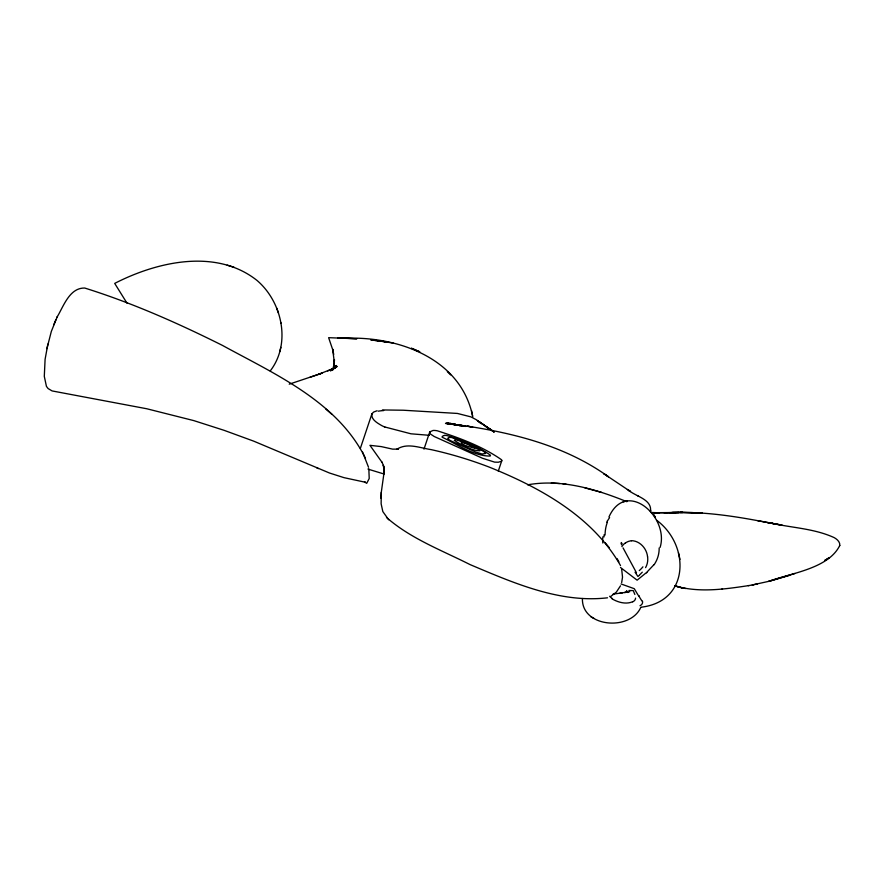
<?xml version="1.0" encoding="UTF-8"?>
<svg xmlns="http://www.w3.org/2000/svg" width="884" height="884" viewBox="0 0 884 884"><rect width="100%" height="100%" fill="white"/><g stroke="black" fill="none" stroke-linecap="round" stroke-linejoin="round"><path stroke-width="1.33" d="M621.529 544.036L621.54 543.074L621.507 544.82M604.026 536.964L604.092 534.721M795.048 573.473L768.671 581.385C790.716 573.108 828.396 568.777 839.789 545.428M839.778 545.561C840.22 541.958 837.071 539.24 834.242 537.649C814.54 528.566 792.186 527.847 771.257 523.206L782.086 525.129L774.66 523.825M334.296 361.976L334.086 365.987L334.428 359.7L334.296 361.976L332.638 349.081L333.732 354.44M388.695 519.77L382.827 511.571L381.137 503.836L381.269 492.432L384.264 471.095L383.999 474.034L383.943 467.039L384.33 472.741L383.336 465.282L383.778 466.719L382.065 462.155L382.308 462.708L369.954 445.326L381.291 446.608L392.618 449.138L397.491 449.149L396.772 449.348C407.126 442.387 419.988 447.989 431.138 449.624C450.928 453.989 470.376 459.868 489.283 467.128C540.201 487.603 592.678 516.543 620.524 565.594M380.96 498.256L381.269 492.432M582.423 598.512C581.418 627.275 630.137 631.552 640.823 607.319M270.261 370.904C291.355 343.556 282.195 301.787 256.901 280.35C216.072 248.095 157.032 261.664 114.699 283.399L126.987 303.157M334.229 363.302L332.616 370.44M660.127 547.384C669.442 517.029 626.347 478.454 608.943 516.974M650.757 510.554L650.469 511.571C652.337 499.349 635.839 496.521 628.579 490.288L630.546 491.515L627.364 489.482M46.918 348.65L51.316 331.467L57.349 316.494M47.88 344.053L45.095 359.335L44.299 376.374L46.432 386.363L48.123 388.573L52.101 390.927L146.788 408.762L193.784 420.607L224.083 430.32L253.708 441.149L329.555 473.039L344.053 477.669L365.269 482.233L364.473 481.857L366.694 483.349L369.214 478.498L368.838 468.951M621.673 582.545L622.513 577.141L621.695 569.318M279.731 351.733L280.858 347.346M360.363 448.376L371.932 413.789L373.623 412.066L377.07 410.751M423.988 449.138L429.668 432.143M498.3 471.106L501.792 460.641M371.932 413.789C370.794 419.425 377.313 422.983 381.402 425.414A16.741 6.619 17.2 0 0 384.805 427.038M55.946 319.533L53.692 324.87M333.566 368.33L334.229 366.849L333.157 369.247M620.502 585.816L616.347 592.103L610.689 596.479M56.919 317.367C63.515 306.45 69.449 287.698 84.742 288.04C132.302 302.925 178.049 323.212 222.591 345.478C275.123 374.23 337.544 401.723 365.468 458.299M607.418 520.963L609.595 517.582M333.456 368.805L334.771 366.904L332.804 369.18L336.373 365.501L331.622 369.91M654.016 564.611L646.668 572.423M642.292 572.18L639.651 574.865M639.099 575.418L637.972 576.523L635.043 572.191M331.986 369.645L335.301 366.948L330.483 370.871L337.191 366.396L330.992 369.744L335.456 367.611L318.549 374.341L289.234 384.175M645.563 573.307L637.121 580.18L620.491 567.495M632.579 601.772C625.85 604.601 617.993 602.369 611.993 598.799M330.395 369.877L334.749 368.153L327.655 370.948M318.549 374.341L322.108 373.103L310.041 377.269M789.5 575.374L769.644 581.153L752.251 584.965L757.201 583.992L756.384 584.158M607.518 597.805C559.671 603.385 513.184 582.777 470.023 564.578C441.602 550.213 410.64 538.643 386.485 517.438M444.321 435.436L442.265 436.342L442.133 437.215C456.752 444.044 473.791 456.155 490.09 456.067A6.796 1.845 18.5 0 0 490.266 455.05C477.448 446.066 462.133 440.409 447.249 435.646A6.608 1.79 18.5 0 0 444.321 435.436M626.944 500.974L623.198 501.792M641.419 607.164C689.564 601.385 690.238 545.406 656.812 520.356M527.626 484.819C561.428 478.774 595.772 489.084 626.878 501.703M674.989 585.882C699.012 592.987 724.703 589.208 749.024 585.551M748.317 585.683L753.013 584.821M627.474 592.092L613.054 594.147M629.773 591.727L624.656 592.501L627.353 592.092M619.728 593.263L622.303 592.921M721.885 589.031L722.526 588.987M382.407 409.944L403.303 410.231L457.437 413.447L470.973 416.894L476.774 419.977L480.841 423.524M673.719 512.521L664.127 512.775L675.586 512.587M659.663 512.698L651.165 512.609L656.005 512.665L651.74 512.598M664.238 512.764L654.58 512.687L679.221 512.499L671.807 512.565C702.957 511.416 733.908 516.035 764.395 521.936M338.384 337.887L356.816 338.782L328.627 337.677L332.826 350.031M631.43 540.665C639.994 540.809 646.845 548.677 647.574 556.909M337.931 337.876L347.81 338.263L346.871 338.207C398.949 336.517 460.608 358.76 472.553 415.767M551.296 483.007L559.594 483.526M429.293 435.304L410.961 433.801L384.86 426.994M628.933 590.468L633.253 590.622L634.845 594.446M566.39 484.322L562.964 483.879M454.486 424.508L464.586 425.856L446.332 423.292L465.802 426.431M456.586 424.74L447.171 423.259L465.183 426.121L445.492 423.381L472.697 427.038L466.907 426.099C516.808 433.757 566.909 446.84 608.468 476.774L603.673 473.614L629.253 490.731M383.899 341.533L393.38 343.18M457.293 424.895L448.011 423.27L460.277 425.646L450.641 423.436M681.652 587.772L685.741 588.523M764.45 521.947L774.815 523.847L757.599 520.676M458.774 425.281L449.735 423.37L459.547 425.48M584.899 487.88L601.65 492.432M383.822 473.946L370.518 469.89A16.818 2.751 17.5 0 1 367.943 469.028M234.028 267.244L227.166 265.145M316.947 467.99L318.395 468.608M621.021 583.948L634.27 588.7L638.215 595.275M590.877 616.756L593.938 618.413M637.441 495.604L638.535 496.233M494.046 431.922L486.222 426.839L493.979 431.9M494.034 431.834L477.349 420.552L491.128 430L479.979 422.198M331.997 414.43L325.809 409.038M447.337 371.645L450.63 374.893M605.275 542.875L609.341 547.737M638.789 595.993L641.872 600.921M636.48 572.788L623.043 547.859M618.922 561.937L617.12 558.644M362.573 452.089L368.517 467.249M278.471 312.98L276.67 308.107M679.973 559.395L678.448 552.743M471.515 410.552L472.774 416.95M621.529 543.527L621.375 542.511L621.607 544.235M280.869 322.627L280.99 323.422M642.469 601.12A55.957 13.724 20.9 0 1 640.016 605.717M638.922 595.694A57.471 9.216 36.5 0 1 639.464 596.413M626.557 590.611A31.691 7.79 44 0 1 627.916 592.545M635.563 598.125A26.266 9.89 20 0 1 632.712 601.849M612.369 598.579A10.376 4.829 26.4 0 1 609.629 596.258M602.811 543.019A47.869 41.382 19.8 0 1 602.866 536.787M605.054 535.041A49.824 36.377 52.9 0 1 607.264 522.477M606.811 522.168A40.421 30.089 51.2 0 1 607.396 520.941M659.177 547.992A55.957 39.99 15.1 0 1 654.16 564.666M646.867 572.512A57.471 36.023 -4.6 0 1 645.751 573.407M642.922 566.832A31.691 21.117 -15.6 0 1 639.254 570.622M647.618 556.909A26.266 21.139 16.1 0 1 645.596 567.627M625.474 543.019A10.376 8.873 5 0 1 631.452 540.82M621.872 546.566A16.21 14.52 11.6 0 1 625.342 542.909M378.253 411.193A38.642 10.056 11 0 1 383.7 410.574M474.741 448.055C455.481 444.166 458.045 437.591 474.741 448.055M429.889 431.845L430.221 433.878L434.188 436.486L482.509 458.266L494.642 462.133L498.322 462.233L501.283 461.293A10.144 2.751 18.5 0 0 501.537 459.757C482.399 446.354 459.536 437.923 437.315 430.795A9.868 2.674 18.5 0 0 432.95 430.497L429.889 431.845M448.089 438.166L448.265 439.226L450.343 440.597L475.581 451.967L481.924 453.989L485.393 453.547A5.304 1.437 18.5 0 0 485.526 452.752C475.526 445.746 463.581 441.337 451.978 437.624A5.149 1.392 18.5 0 0 449.691 437.458L448.089 438.166M454.398 440.354C461.117 444.829 471.095 450.486 479.769 450.807A3.602 0.972 18.5 0 0 479.857 450.265L470.642 445.193L457.039 439.978A3.503 0.95 18.5 0 0 455.492 439.867L454.398 440.354M829.026 557.826L824.739 560.478L829.026 557.826M398.408 448.729L397.645 449.083L398.408 448.818M674.757 512.543L669.862 512.731L682.713 512.433L674.757 512.543M692.061 512.609L680.105 512.444L702.239 513.118L692.061 512.609M380.706 341.102L370.827 339.898L387.413 342.097L377.689 340.671L380.706 341.102M771.367 523.217L767.864 522.588L771.367 523.217M681.929 587.827L675.221 585.948L681.929 587.827M419.646 351.766L411.524 348.296L419.646 351.766M655.42 517.427L653.762 514.797L655.364 517.361"/></g></svg>
